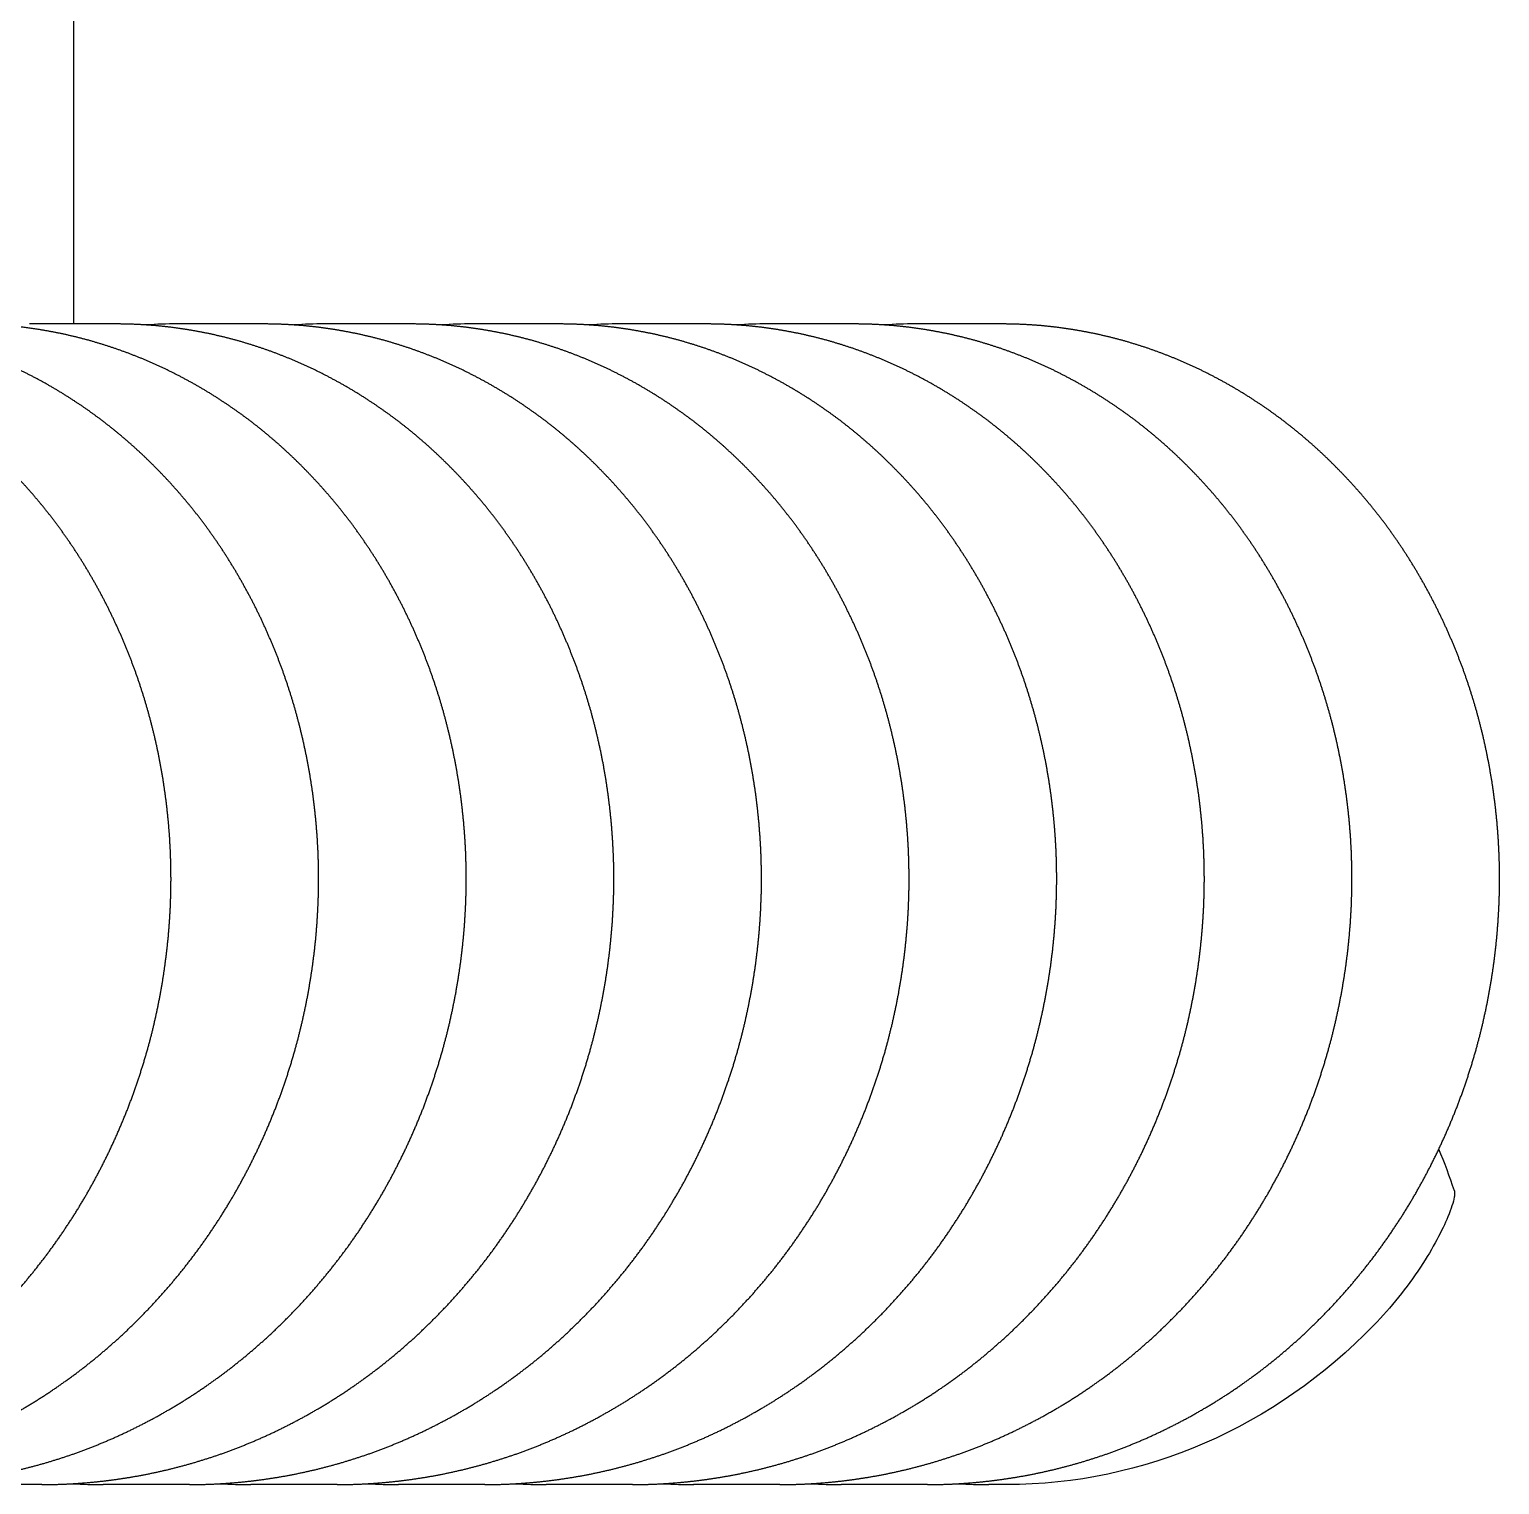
# Model space of a CAD drawing. Header units: millimetres. Extents: x 5066 to 5486, y -1867 to -1273.
# Drawn here: x 5411.804 to 5415.35, y -1437.65 to -1434.139 of the extents above; entities that cross this region are included whole.
import ezdxf

# ---------------------------------------------------------------- set-up
doc = ezdxf.new("R2010")
doc.units = ezdxf.units.MM
doc.header["$LTSCALE"] = 7
doc.header["$MEASUREMENT"] = 0
doc.layers.add('DWG', color=7, linetype='CONTINUOUS')

msp = doc.modelspace()

# ---------------------------------------------------------------- linework, layer by layer
at = {"layer": 'DWG'}
for p, q in [((5411.9115, -1434.8496), (5411.9115, -1427.7096)), ((5412.0123, -1434.8496), (5411.8042, -1434.8496)), ((5412.3683, -1434.8496), (5412.1602, -1434.8496)), ((5412.7243, -1434.8496), (5412.5162, -1434.8496)), ((5413.0803, -1434.8496), (5412.8722, -1434.8496)), ((5413.4363, -1434.8496), (5413.2281, -1434.8496)), ((5413.7923, -1434.8496), (5413.5841, -1434.8496)), ((5414.1483, -1434.8496), (5413.9401, -1434.8496)), ((5411.8343, -1437.6496), (5411.6262, -1437.6496)), ((5412.1903, -1437.6496), (5411.9822, -1437.6496)), ((5412.5463, -1437.6496), (5412.3382, -1437.6496)), ((5412.9023, -1437.6496), (5412.6942, -1437.6496)), ((5413.2583, -1437.6496), (5413.0502, -1437.6496)), ((5413.6143, -1437.6496), (5413.4061, -1437.6496)), ((5413.9703, -1437.6496), (5413.7621, -1437.6496)), ((5414.1612, -1437.6496), (5414.1181, -1437.6496))]:
    msp.add_line(p, q, dxfattribs=at)
for centre, radius, start, end in [((5412.1578, -1435.8143), 0.9648, 89.8601, 94.2407), ((5412.5138, -1435.8143), 0.9648, 89.8601, 94.2407), ((5412.8698, -1435.8143), 0.9648, 89.8601, 94.2407), ((5413.2258, -1435.8143), 0.9648, 89.8601, 94.2407), ((5413.5818, -1435.8143), 0.9648, 89.8601, 94.2407), ((5413.9378, -1435.8143), 0.9648, 89.8601, 94.2407), ((5413.9367, -1437.37), 1.3728, 18.2241, 22.6957), ((5411.98, -1436.4778), 1.1718, 266.4936, 270.1065), ((5412.336, -1436.4778), 1.1718, 266.4936, 270.1065), ((5412.692, -1436.4778), 1.1718, 266.4936, 270.1065), ((5413.048, -1436.4778), 1.1718, 266.4936, 270.1065), ((5413.404, -1436.4778), 1.1718, 266.4936, 270.1065), ((5413.76, -1436.4778), 1.1718, 266.4936, 270.1065), ((5414.1159, -1436.4778), 1.1718, 266.4936, 270.1065)]:
    msp.add_arc(centre, radius, start, end, dxfattribs=at)
at = {"layer": 'DWG', "extrusion": (0, 0, -1)}
msp.add_ellipse((5414.1612, -1436.2496), major_axis=(0, 1.4), ratio=0.918446, start_param=2.382105, end_param=3.141593, dxfattribs=at)
at = {"layer": 'DWG'}
for points, degree, knots in [([(5410.7664, -1437.6496), (5410.8001, -1437.6491), (5410.8339, -1437.6478), (5410.8677, -1437.6455), (5410.9014, -1437.6424), (5410.9351, -1437.6384), (5410.9687, -1437.6335), (5411.0022, -1437.6278), (5411.0355, -1437.6212), (5411.0687, -1437.6137), (5411.1017, -1437.6054), (5411.1344, -1437.5962), (5411.1668, -1437.5862), (5411.199, -1437.5754), (5411.2329, -1437.5629), (5411.2665, -1437.5495), (5411.2999, -1437.5351), (5411.3329, -1437.5197), (5411.3656, -1437.5035), (5411.3978, -1437.4864), (5411.4297, -1437.4683), (5411.461, -1437.4495), (5411.4919, -1437.4298), (5411.5222, -1437.4092), (5411.552, -1437.3879), (5411.5812, -1437.3658), (5411.6099, -1437.3428), (5411.638, -1437.319), (5411.6656, -1437.2944), (5411.6926, -1437.269), (5411.719, -1437.2429), (5411.7447, -1437.216), (5411.7698, -1437.1885), (5411.7942, -1437.1603), (5411.8178, -1437.1315), (5411.8407, -1437.1021), (5411.8629, -1437.0721), (5411.8843, -1437.0416), (5411.9049, -1437.0104), (5411.9248, -1436.9787), (5411.9439, -1436.9464), (5411.9622, -1436.9135), (5411.9797, -1436.8801), (5411.9964, -1436.8463), (5412.0123, -1436.8121), (5412.0273, -1436.7774), (5412.0415, -1436.7425), (5412.0548, -1436.7071), (5412.0671, -1436.6716), (5412.0786, -1436.6357), (5412.0884, -1436.6024), (5412.0975, -1436.5688), (5412.1057, -1436.5349), (5412.1132, -1436.5008), (5412.12, -1436.4666), (5412.1259, -1436.4322), (5412.1311, -1436.3976), (5412.1355, -1436.363), (5412.1392, -1436.3284), (5412.142, -1436.2937), (5412.144, -1436.259), (5412.1453, -1436.2244), (5412.1457, -1436.1898), (5412.1454, -1436.1553), (5412.1442, -1436.1207), (5412.1423, -1436.0862), (5412.1395, -1436.0518), (5412.136, -1436.0175), (5412.1317, -1435.9832), (5412.1266, -1435.9492), (5412.1208, -1435.9153), (5412.1142, -1435.8816), (5412.1069, -1435.8482), (5412.0987, -1435.8151), (5412.0899, -1435.7823), (5412.0803, -1435.7498), (5412.07, -1435.7176), (5412.0589, -1435.6858), (5412.047, -1435.6542), (5412.0344, -1435.623), (5412.0212, -1435.5921), (5412.0072, -1435.5616), (5411.9925, -1435.5315), (5411.9771, -1435.5018), (5411.9611, -1435.4727), (5411.9445, -1435.444), (5411.9272, -1435.4158), (5411.9093, -1435.3882), (5411.8908, -1435.3612), (5411.8716, -1435.3347), (5411.8519, -1435.3088), (5411.8315, -1435.2834), (5411.8106, -1435.2586), (5411.789, -1435.2344), (5411.7669, -1435.2108), (5411.7443, -1435.1878), (5411.7212, -1435.1654), (5411.6975, -1435.1437), (5411.6734, -1435.1228), (5411.6489, -1435.1025), (5411.6239, -1435.0829), (5411.5986, -1435.0642), (5411.5706, -1435.0447), (5411.5422, -1435.0261), (5411.5133, -1435.0083), (5411.4839, -1434.9914), (5411.4541, -1434.9754), (5411.4239, -1434.9602), (5411.3933, -1434.946), (5411.3624, -1434.9328), (5411.3312, -1434.9205), (5411.2997, -1434.9091), (5411.268, -1434.8988), (5411.2362, -1434.8894), (5411.2043, -1434.8811), (5411.1723, -1434.8737), (5411.14, -1434.8674), (5411.1076, -1434.8619), (5411.0751, -1434.8575), (5411.0425, -1434.854), (5411.0098, -1434.8516), (5410.9771, -1434.8501), (5410.9444, -1434.8496)], 1, [0, 0, 0.176032, 0.352063, 0.528095, 0.704126, 0.880158, 1.056189, 1.232221, 1.408252, 1.584284, 1.760315, 1.936347, 2.112378, 2.28841, 2.475696, 2.662982, 2.850269, 3.037555, 3.224841, 3.412128, 3.599414, 3.7867, 3.973987, 4.161273, 4.348559, 4.535846, 4.723501, 4.911156, 5.098811, 5.286466, 5.474121, 5.661776, 5.849432, 6.037087, 6.224742, 6.412397, 6.600052, 6.787707, 6.975649, 7.163591, 7.351533, 7.539475, 7.727417, 7.915358, 8.1033, 8.291242, 8.479184, 8.667126, 8.855068, 9.04301, 9.216663, 9.390317, 9.56397, 9.737624, 9.911277, 10.084931, 10.258584, 10.432238, 10.605891, 10.779545, 10.953198, 11.126852, 11.300505, 11.474198, 11.647891, 11.821584, 11.995277, 12.16897, 12.342663, 12.516356, 12.690049, 12.863742, 13.037435, 13.211128, 13.384821, 13.558514, 13.732126, 13.905738, 14.079349, 14.252961, 14.426573, 14.600185, 14.773797, 14.947408, 15.12102, 15.294632, 15.468244, 15.641855, 15.815467, 15.988842, 16.162217, 16.335592, 16.508967, 16.682343, 16.855718, 17.029093, 17.202468, 17.375843, 17.549218, 17.722593, 17.895968, 18.069343, 18.256677, 18.444011, 18.631345, 18.818679, 19.006013, 19.193347, 19.38068, 19.568014, 19.755348, 19.942682, 20.130016, 20.31735, 20.503068, 20.688785, 20.874503, 21.060221, 21.245938, 21.431656, 21.617373, 21.803091, 21.988809, 21.988809]), ([(5411.1224, -1437.6496), (5411.1561, -1437.6491), (5411.1899, -1437.6478), (5411.2236, -1437.6455), (5411.2574, -1437.6424), (5411.2911, -1437.6384), (5411.3247, -1437.6335), (5411.3582, -1437.6278), (5411.3915, -1437.6212), (5411.4247, -1437.6137), (5411.4577, -1437.6054), (5411.4904, -1437.5962), (5411.5228, -1437.5862), (5411.555, -1437.5754), (5411.5889, -1437.5629), (5411.6225, -1437.5495), (5411.6559, -1437.5351), (5411.6889, -1437.5197), (5411.7216, -1437.5035), (5411.7538, -1437.4864), (5411.7856, -1437.4683), (5411.817, -1437.4495), (5411.8479, -1437.4298), (5411.8782, -1437.4092), (5411.908, -1437.3879), (5411.9372, -1437.3658), (5411.9659, -1437.3428), (5411.994, -1437.319), (5412.0216, -1437.2944), (5412.0486, -1437.269), (5412.0749, -1437.2429), (5412.1007, -1437.216), (5412.1258, -1437.1885), (5412.1501, -1437.1603), (5412.1738, -1437.1315), (5412.1967, -1437.1021), (5412.2189, -1437.0721), (5412.2403, -1437.0416), (5412.2609, -1437.0104), (5412.2808, -1436.9787), (5412.2999, -1436.9464), (5412.3182, -1436.9135), (5412.3357, -1436.8801), (5412.3524, -1436.8463), (5412.3683, -1436.8121), (5412.3833, -1436.7774), (5412.3975, -1436.7425), (5412.4108, -1436.7071), (5412.4231, -1436.6716), (5412.4346, -1436.6357), (5412.4444, -1436.6024), (5412.4534, -1436.5688), (5412.4617, -1436.5349), (5412.4692, -1436.5008), (5412.476, -1436.4666), (5412.4819, -1436.4322), (5412.4871, -1436.3976), (5412.4915, -1436.363), (5412.4952, -1436.3284), (5412.498, -1436.2937), (5412.5, -1436.259), (5412.5013, -1436.2244), (5412.5017, -1436.1898), (5412.5014, -1436.1553), (5412.5002, -1436.1207), (5412.4983, -1436.0862), (5412.4955, -1436.0518), (5412.492, -1436.0175), (5412.4877, -1435.9832), (5412.4826, -1435.9492), (5412.4768, -1435.9153), (5412.4702, -1435.8816), (5412.4628, -1435.8482), (5412.4547, -1435.8151), (5412.4459, -1435.7823), (5412.4363, -1435.7498), (5412.4259, -1435.7176), (5412.4149, -1435.6858), (5412.403, -1435.6542), (5412.3904, -1435.623), (5412.3771, -1435.5921), (5412.3632, -1435.5616), (5412.3485, -1435.5315), (5412.3331, -1435.5018), (5412.3171, -1435.4727), (5412.3005, -1435.444), (5412.2832, -1435.4158), (5412.2653, -1435.3882), (5412.2467, -1435.3612), (5412.2276, -1435.3347), (5412.2079, -1435.3088), (5412.1875, -1435.2834), (5412.1665, -1435.2586), (5412.145, -1435.2344), (5412.1229, -1435.2108), (5412.1003, -1435.1878), (5412.0772, -1435.1654), (5412.0535, -1435.1437), (5412.0294, -1435.1228), (5412.0049, -1435.1025), (5411.9799, -1435.0829), (5411.9545, -1435.0642), (5411.9266, -1435.0447), (5411.8982, -1435.0261), (5411.8693, -1435.0083), (5411.8399, -1434.9914), (5411.8101, -1434.9754), (5411.7798, -1434.9602), (5411.7493, -1434.946), (5411.7184, -1434.9328), (5411.6872, -1434.9205), (5411.6557, -1434.9091), (5411.624, -1434.8988), (5411.5921, -1434.8894), (5411.5603, -1434.8811), (5411.5283, -1434.8737), (5411.496, -1434.8674), (5411.4636, -1434.8619), (5411.4311, -1434.8575), (5411.3984, -1434.854), (5411.3658, -1434.8516), (5411.3331, -1434.8501), (5411.3004, -1434.8496)], 1, [0, 0, 0.176032, 0.352063, 0.528095, 0.704126, 0.880158, 1.05619, 1.232221, 1.408253, 1.584285, 1.760316, 1.936348, 2.112379, 2.288411, 2.475697, 2.662984, 2.85027, 3.037556, 3.224843, 3.412129, 3.599416, 3.786702, 3.973988, 4.161275, 4.348561, 4.535847, 4.723502, 4.911157, 5.098813, 5.286468, 5.474123, 5.661778, 5.849433, 6.037088, 6.224743, 6.412398, 6.600054, 6.787709, 6.97565, 7.163592, 7.351534, 7.539476, 7.727418, 7.91536, 8.103302, 8.291244, 8.479186, 8.667127, 8.855069, 9.043011, 9.216665, 9.390318, 9.563972, 9.737625, 9.911279, 10.084932, 10.258586, 10.432239, 10.605893, 10.779546, 10.9532, 11.126853, 11.300507, 11.4742, 11.647893, 11.821586, 11.995279, 12.168972, 12.342665, 12.516358, 12.690051, 12.863744, 13.037437, 13.21113, 13.384823, 13.558516, 13.732127, 13.905739, 14.079351, 14.252963, 14.426574, 14.600186, 14.773798, 14.94741, 15.121021, 15.294633, 15.468245, 15.641857, 15.815469, 15.988844, 16.162219, 16.335594, 16.508969, 16.682344, 16.855719, 17.029094, 17.202469, 17.375844, 17.549219, 17.722594, 17.89597, 18.069345, 18.256679, 18.444012, 18.631346, 18.81868, 19.006014, 19.193348, 19.380682, 19.568016, 19.75535, 19.942684, 20.130017, 20.317351, 20.503069, 20.688786, 20.874504, 21.060221, 21.245939, 21.431656, 21.617374, 21.803091, 21.988809, 21.988809]), ([(5411.4784, -1437.6496), (5411.5121, -1437.6491), (5411.5459, -1437.6478), (5411.5796, -1437.6455), (5411.6134, -1437.6424), (5411.6471, -1437.6384), (5411.6807, -1437.6335), (5411.7142, -1437.6278), (5411.7475, -1437.6212), (5411.7807, -1437.6137), (5411.8137, -1437.6054), (5411.8464, -1437.5962), (5411.8788, -1437.5862), (5411.911, -1437.5754), (5411.9449, -1437.5629), (5411.9785, -1437.5495), (5412.0119, -1437.5351), (5412.0449, -1437.5197), (5412.0776, -1437.5035), (5412.1098, -1437.4864), (5412.1416, -1437.4683), (5412.173, -1437.4495), (5412.2039, -1437.4298), (5412.2342, -1437.4092), (5412.264, -1437.3879), (5412.2932, -1437.3658), (5412.3218, -1437.3428), (5412.35, -1437.319), (5412.3776, -1437.2944), (5412.4046, -1437.269), (5412.4309, -1437.2429), (5412.4567, -1437.216), (5412.4817, -1437.1885), (5412.5061, -1437.1603), (5412.5298, -1437.1315), (5412.5527, -1437.1021), (5412.5749, -1437.0721), (5412.5963, -1437.0416), (5412.6169, -1437.0104), (5412.6367, -1436.9787), (5412.6559, -1436.9464), (5412.6742, -1436.9135), (5412.6917, -1436.8801), (5412.7084, -1436.8463), (5412.7243, -1436.8121), (5412.7393, -1436.7774), (5412.7535, -1436.7425), (5412.7667, -1436.7071), (5412.7791, -1436.6716), (5412.7906, -1436.6357), (5412.8004, -1436.6024), (5412.8094, -1436.5688), (5412.8177, -1436.5349), (5412.8252, -1436.5008), (5412.832, -1436.4666), (5412.8379, -1436.4322), (5412.8431, -1436.3976), (5412.8475, -1436.363), (5412.8512, -1436.3284), (5412.854, -1436.2937), (5412.856, -1436.259), (5412.8573, -1436.2244), (5412.8577, -1436.1898), (5412.8574, -1436.1553), (5412.8562, -1436.1207), (5412.8543, -1436.0862), (5412.8515, -1436.0518), (5412.848, -1436.0175), (5412.8437, -1435.9832), (5412.8386, -1435.9492), (5412.8328, -1435.9153), (5412.8262, -1435.8816), (5412.8188, -1435.8482), (5412.8107, -1435.8151), (5412.8019, -1435.7823), (5412.7923, -1435.7498), (5412.7819, -1435.7176), (5412.7708, -1435.6858), (5412.759, -1435.6542), (5412.7464, -1435.623), (5412.7331, -1435.5921), (5412.7191, -1435.5616), (5412.7045, -1435.5315), (5412.6891, -1435.5018), (5412.6731, -1435.4727), (5412.6564, -1435.444), (5412.6392, -1435.4158), (5412.6212, -1435.3882), (5412.6027, -1435.3612), (5412.5836, -1435.3347), (5412.5639, -1435.3088), (5412.5435, -1435.2834), (5412.5225, -1435.2586), (5412.501, -1435.2344), (5412.4789, -1435.2108), (5412.4563, -1435.1878), (5412.4331, -1435.1654), (5412.4095, -1435.1437), (5412.3854, -1435.1228), (5412.3609, -1435.1025), (5412.3359, -1435.0829), (5412.3105, -1435.0642), (5412.2826, -1435.0447), (5412.2542, -1435.0261), (5412.2253, -1435.0083), (5412.1959, -1434.9914), (5412.1661, -1434.9754), (5412.1358, -1434.9602), (5412.1053, -1434.946), (5412.0744, -1434.9328), (5412.0432, -1434.9205), (5412.0117, -1434.9091), (5411.98, -1434.8988), (5411.9481, -1434.8894), (5411.9163, -1434.8811), (5411.8843, -1434.8737), (5411.852, -1434.8674), (5411.8196, -1434.8619), (5411.7871, -1434.8575), (5411.7544, -1434.854), (5411.7217, -1434.8516), (5411.689, -1434.8501), (5411.6563, -1434.8496)], 1, [0, 0, 0.176032, 0.352063, 0.528095, 0.704127, 0.880159, 1.05619, 1.232222, 1.408254, 1.584286, 1.760317, 1.936349, 2.112381, 2.288413, 2.475699, 2.662985, 2.850272, 3.037558, 3.224844, 3.412131, 3.599417, 3.786703, 3.97399, 4.161276, 4.348562, 4.535849, 4.723504, 4.911159, 5.098814, 5.286469, 5.474124, 5.661779, 5.849434, 6.03709, 6.224745, 6.4124, 6.600055, 6.78771, 6.975652, 7.163594, 7.351536, 7.539478, 7.727419, 7.915361, 8.103303, 8.291245, 8.479187, 8.667129, 8.855071, 9.043013, 9.216666, 9.39032, 9.563973, 9.737627, 9.91128, 10.084933, 10.258587, 10.43224, 10.605894, 10.779547, 10.953201, 11.126854, 11.300508, 11.474201, 11.647894, 11.821587, 11.99528, 12.168973, 12.342666, 12.516359, 12.690052, 12.863745, 13.037438, 13.211131, 13.384824, 13.558517, 13.732129, 13.905741, 14.079352, 14.252964, 14.426576, 14.600188, 14.773799, 14.947411, 15.121023, 15.294635, 15.468246, 15.641858, 15.81547, 15.988845, 16.16222, 16.335595, 16.50897, 16.682345, 16.85572, 17.029096, 17.202471, 17.375846, 17.549221, 17.722596, 17.895971, 18.069346, 18.25668, 18.444014, 18.631348, 18.818682, 19.006016, 19.193349, 19.380683, 19.568017, 19.755351, 19.942685, 20.130019, 20.317353, 20.50307, 20.688787, 20.874505, 21.060222, 21.245939, 21.431657, 21.617374, 21.803091, 21.988809, 21.988809]), ([(5411.8343, -1437.6496), (5411.8681, -1437.6491), (5411.9019, -1437.6478), (5411.9356, -1437.6455), (5411.9694, -1437.6424), (5412.0031, -1437.6384), (5412.0367, -1437.6335), (5412.0702, -1437.6278), (5412.1035, -1437.6212), (5412.1367, -1437.6137), (5412.1696, -1437.6054), (5412.2024, -1437.5962), (5412.2348, -1437.5862), (5412.267, -1437.5754), (5412.3009, -1437.5629), (5412.3345, -1437.5495), (5412.3679, -1437.5351), (5412.4009, -1437.5197), (5412.4335, -1437.5035), (5412.4658, -1437.4864), (5412.4976, -1437.4683), (5412.529, -1437.4495), (5412.5599, -1437.4298), (5412.5902, -1437.4092), (5412.62, -1437.3879), (5412.6492, -1437.3658), (5412.6778, -1437.3428), (5412.706, -1437.319), (5412.7336, -1437.2944), (5412.7605, -1437.269), (5412.7869, -1437.2429), (5412.8127, -1437.216), (5412.8377, -1437.1885), (5412.8621, -1437.1603), (5412.8858, -1437.1315), (5412.9087, -1437.1021), (5412.9309, -1437.0721), (5412.9522, -1437.0416), (5412.9729, -1437.0104), (5412.9927, -1436.9787), (5413.0118, -1436.9464), (5413.0302, -1436.9135), (5413.0477, -1436.8801), (5413.0644, -1436.8463), (5413.0803, -1436.8121), (5413.0953, -1436.7774), (5413.1095, -1436.7425), (5413.1227, -1436.7071), (5413.1351, -1436.6716), (5413.1466, -1436.6357), (5413.1564, -1436.6024), (5413.1654, -1436.5688), (5413.1737, -1436.5349), (5413.1812, -1436.5008), (5413.188, -1436.4666), (5413.1939, -1436.4322), (5413.1991, -1436.3976), (5413.2035, -1436.363), (5413.2071, -1436.3284), (5413.21, -1436.2937), (5413.212, -1436.259), (5413.2133, -1436.2244), (5413.2137, -1436.1898), (5413.2134, -1436.1553), (5413.2122, -1436.1207), (5413.2102, -1436.0862), (5413.2075, -1436.0518), (5413.204, -1436.0175), (5413.1997, -1435.9832), (5413.1946, -1435.9492), (5413.1888, -1435.9153), (5413.1822, -1435.8816), (5413.1748, -1435.8482), (5413.1667, -1435.8151), (5413.1579, -1435.7823), (5413.1483, -1435.7498), (5413.1379, -1435.7176), (5413.1268, -1435.6858), (5413.115, -1435.6542), (5413.1024, -1435.623), (5413.0891, -1435.5921), (5413.0751, -1435.5616), (5413.0605, -1435.5315), (5413.0451, -1435.5018), (5413.0291, -1435.4727), (5413.0124, -1435.444), (5412.9951, -1435.4158), (5412.9772, -1435.3882), (5412.9587, -1435.3612), (5412.9396, -1435.3347), (5412.9199, -1435.3088), (5412.8995, -1435.2834), (5412.8785, -1435.2586), (5412.857, -1435.2344), (5412.8349, -1435.2108), (5412.8123, -1435.1878), (5412.7891, -1435.1654), (5412.7655, -1435.1437), (5412.7414, -1435.1228), (5412.7169, -1435.1025), (5412.6919, -1435.0829), (5412.6665, -1435.0642), (5412.6386, -1435.0447), (5412.6102, -1435.0261), (5412.5813, -1435.0083), (5412.5519, -1434.9914), (5412.522, -1434.9754), (5412.4918, -1434.9602), (5412.4613, -1434.946), (5412.4304, -1434.9328), (5412.3992, -1434.9205), (5412.3677, -1434.9091), (5412.336, -1434.8988), (5412.3041, -1434.8894), (5412.2723, -1434.8811), (5412.2403, -1434.8737), (5412.208, -1434.8674), (5412.1756, -1434.8619), (5412.1431, -1434.8575), (5412.1104, -1434.854), (5412.0777, -1434.8516), (5412.045, -1434.8501), (5412.0123, -1434.8496)], 1, [0, 0, 0.176032, 0.352064, 0.528096, 0.704127, 0.880159, 1.056191, 1.232223, 1.408255, 1.584287, 1.760318, 1.93635, 2.112382, 2.288414, 2.4757, 2.662987, 2.850273, 3.037559, 3.224846, 3.412132, 3.599418, 3.786705, 3.973991, 4.161277, 4.348564, 4.53585, 4.723505, 4.91116, 5.098815, 5.286471, 5.474126, 5.661781, 5.849436, 6.037091, 6.224746, 6.412401, 6.600056, 6.787711, 6.975653, 7.163595, 7.351537, 7.539479, 7.727421, 7.915363, 8.103305, 8.291246, 8.479188, 8.66713, 8.855072, 9.043014, 9.216667, 9.390321, 9.563974, 9.737628, 9.911281, 10.084935, 10.258588, 10.432242, 10.605895, 10.779549, 10.953202, 11.126856, 11.300509, 11.474202, 11.647895, 11.821588, 11.995281, 12.168974, 12.342667, 12.51636, 12.690053, 12.863746, 13.037439, 13.211132, 13.384825, 13.558518, 13.73213, 13.905742, 14.079354, 14.252965, 14.426577, 14.600189, 14.773801, 14.947413, 15.121024, 15.294636, 15.468248, 15.64186, 15.815471, 15.988846, 16.162222, 16.335597, 16.508972, 16.682347, 16.855722, 17.029097, 17.202472, 17.375847, 17.549222, 17.722597, 17.895972, 18.069347, 18.256681, 18.444015, 18.631349, 18.818683, 19.006017, 19.193351, 19.380685, 19.568019, 19.755352, 19.942686, 20.13002, 20.317354, 20.503071, 20.688789, 20.874506, 21.060223, 21.24594, 21.431657, 21.617374, 21.803092, 21.988809, 21.988809]), ([(5412.1903, -1437.6496), (5412.2241, -1437.6491), (5412.2578, -1437.6478), (5412.2916, -1437.6455), (5412.3254, -1437.6424), (5412.3591, -1437.6384), (5412.3927, -1437.6335), (5412.4262, -1437.6278), (5412.4595, -1437.6212), (5412.4927, -1437.6137), (5412.5256, -1437.6054), (5412.5584, -1437.5962), (5412.5908, -1437.5862), (5412.623, -1437.5754), (5412.6569, -1437.5629), (5412.6905, -1437.5495), (5412.7239, -1437.5351), (5412.7569, -1437.5197), (5412.7895, -1437.5035), (5412.8218, -1437.4864), (5412.8536, -1437.4683), (5412.885, -1437.4495), (5412.9158, -1437.4298), (5412.9462, -1437.4092), (5412.976, -1437.3879), (5413.0052, -1437.3658), (5413.0338, -1437.3428), (5413.062, -1437.319), (5413.0895, -1437.2944), (5413.1165, -1437.269), (5413.1429, -1437.2429), (5413.1687, -1437.216), (5413.1937, -1437.1885), (5413.2181, -1437.1603), (5413.2418, -1437.1315), (5413.2647, -1437.1021), (5413.2869, -1437.0721), (5413.3082, -1437.0416), (5413.3289, -1437.0104), (5413.3487, -1436.9787), (5413.3678, -1436.9464), (5413.3862, -1436.9135), (5413.4037, -1436.8801), (5413.4204, -1436.8463), (5413.4363, -1436.8121), (5413.4513, -1436.7774), (5413.4654, -1436.7425), (5413.4787, -1436.7071), (5413.4911, -1436.6716), (5413.5026, -1436.6357), (5413.5124, -1436.6024), (5413.5214, -1436.5688), (5413.5297, -1436.5349), (5413.5372, -1436.5008), (5413.5439, -1436.4666), (5413.5499, -1436.4322), (5413.5551, -1436.3976), (5413.5595, -1436.363), (5413.5631, -1436.3284), (5413.566, -1436.2937), (5413.568, -1436.259), (5413.5693, -1436.2244), (5413.5697, -1436.1898), (5413.5693, -1436.1553), (5413.5682, -1436.1207), (5413.5662, -1436.0862), (5413.5635, -1436.0518), (5413.56, -1436.0175), (5413.5557, -1435.9832), (5413.5506, -1435.9492), (5413.5448, -1435.9153), (5413.5382, -1435.8816), (5413.5308, -1435.8482), (5413.5227, -1435.8151), (5413.5139, -1435.7823), (5413.5043, -1435.7498), (5413.4939, -1435.7176), (5413.4828, -1435.6858), (5413.471, -1435.6542), (5413.4584, -1435.623), (5413.4451, -1435.5921), (5413.4311, -1435.5616), (5413.4164, -1435.5315), (5413.4011, -1435.5018), (5413.3851, -1435.4727), (5413.3684, -1435.444), (5413.3511, -1435.4158), (5413.3332, -1435.3882), (5413.3147, -1435.3612), (5413.2956, -1435.3347), (5413.2759, -1435.3088), (5413.2555, -1435.2834), (5413.2345, -1435.2586), (5413.213, -1435.2344), (5413.1909, -1435.2108), (5413.1683, -1435.1878), (5413.1451, -1435.1654), (5413.1215, -1435.1437), (5413.0974, -1435.1228), (5413.0729, -1435.1025), (5413.0479, -1435.0829), (5413.0225, -1435.0642), (5412.9946, -1435.0447), (5412.9662, -1435.0261), (5412.9372, -1435.0083), (5412.9079, -1434.9914), (5412.878, -1434.9754), (5412.8478, -1434.9602), (5412.8172, -1434.946), (5412.7863, -1434.9328), (5412.7551, -1434.9205), (5412.7237, -1434.9091), (5412.692, -1434.8988), (5412.6601, -1434.8894), (5412.6283, -1434.8811), (5412.5962, -1434.8737), (5412.564, -1434.8674), (5412.5316, -1434.8619), (5412.499, -1434.8575), (5412.4664, -1434.854), (5412.4337, -1434.8516), (5412.401, -1434.8501), (5412.3683, -1434.8496)], 1, [0, 0, 0.176032, 0.352064, 0.528096, 0.704128, 0.88016, 1.056192, 1.232224, 1.408256, 1.584288, 1.76032, 1.936351, 2.112383, 2.288415, 2.475702, 2.662988, 2.850274, 3.037561, 3.224847, 3.412133, 3.59942, 3.786706, 3.973992, 4.161279, 4.348565, 4.535851, 4.723506, 4.911162, 5.098817, 5.286472, 5.474127, 5.661782, 5.849437, 6.037092, 6.224747, 6.412403, 6.600058, 6.787713, 6.975655, 7.163596, 7.351538, 7.53948, 7.727422, 7.915364, 8.103306, 8.291248, 8.47919, 8.667132, 8.855073, 9.043015, 9.216669, 9.390322, 9.563976, 9.737629, 9.911283, 10.084936, 10.25859, 10.432243, 10.605897, 10.77955, 10.953204, 11.126857, 11.300511, 11.474204, 11.647897, 11.82159, 11.995283, 12.168976, 12.342669, 12.516362, 12.690055, 12.863748, 13.037441, 13.211134, 13.384827, 13.55852, 13.732132, 13.905743, 14.079355, 14.252967, 14.426579, 14.60019, 14.773802, 14.947414, 15.121026, 15.294637, 15.468249, 15.641861, 15.815473, 15.988848, 16.162223, 16.335598, 16.508973, 16.682348, 16.855723, 17.029098, 17.202473, 17.375848, 17.549223, 17.722599, 17.895974, 18.069349, 18.256683, 18.444017, 18.63135, 18.818684, 19.006018, 19.193352, 19.380686, 19.56802, 19.755354, 19.942688, 20.130022, 20.317355, 20.503073, 20.68879, 20.874507, 21.060224, 21.245941, 21.431658, 21.617375, 21.803092, 21.988809, 21.988809]), ([(5412.5463, -1437.6496), (5412.5801, -1437.6491), (5412.6138, -1437.6478), (5412.6476, -1437.6455), (5412.6814, -1437.6424), (5412.7151, -1437.6384), (5412.7487, -1437.6335), (5412.7822, -1437.6278), (5412.8155, -1437.6212), (5412.8487, -1437.6137), (5412.8816, -1437.6054), (5412.9144, -1437.5962), (5412.9468, -1437.5862), (5412.9789, -1437.5754), (5413.0129, -1437.5629), (5413.0465, -1437.5495), (5413.0799, -1437.5351), (5413.1129, -1437.5197), (5413.1455, -1437.5035), (5413.1778, -1437.4864), (5413.2096, -1437.4683), (5413.241, -1437.4495), (5413.2718, -1437.4298), (5413.3022, -1437.4092), (5413.332, -1437.3879), (5413.3611, -1437.3658), (5413.3898, -1437.3428), (5413.418, -1437.319), (5413.4455, -1437.2944), (5413.4725, -1437.269), (5413.4989, -1437.2429), (5413.5246, -1437.216), (5413.5497, -1437.1885), (5413.5741, -1437.1603), (5413.5978, -1437.1315), (5413.6207, -1437.1021), (5413.6429, -1437.0721), (5413.6642, -1437.0416), (5413.6849, -1437.0104), (5413.7047, -1436.9787), (5413.7238, -1436.9464), (5413.7421, -1436.9135), (5413.7597, -1436.8801), (5413.7764, -1436.8463), (5413.7922, -1436.8121), (5413.8073, -1436.7774), (5413.8214, -1436.7425), (5413.8347, -1436.7071), (5413.8471, -1436.6716), (5413.8586, -1436.6357), (5413.8684, -1436.6024), (5413.8774, -1436.5688), (5413.8857, -1436.5349), (5413.8932, -1436.5008), (5413.8999, -1436.4666), (5413.9059, -1436.4322), (5413.9111, -1436.3976), (5413.9155, -1436.363), (5413.9191, -1436.3284), (5413.922, -1436.2937), (5413.924, -1436.259), (5413.9253, -1436.2244), (5413.9257, -1436.1898), (5413.9253, -1436.1553), (5413.9242, -1436.1207), (5413.9222, -1436.0862), (5413.9195, -1436.0518), (5413.916, -1436.0175), (5413.9117, -1435.9832), (5413.9066, -1435.9492), (5413.9008, -1435.9153), (5413.8942, -1435.8816), (5413.8868, -1435.8482), (5413.8787, -1435.8151), (5413.8698, -1435.7823), (5413.8603, -1435.7498), (5413.8499, -1435.7176), (5413.8388, -1435.6858), (5413.827, -1435.6542), (5413.8144, -1435.623), (5413.8011, -1435.5921), (5413.7871, -1435.5616), (5413.7724, -1435.5315), (5413.7571, -1435.5018), (5413.7411, -1435.4727), (5413.7244, -1435.444), (5413.7071, -1435.4158), (5413.6892, -1435.3882), (5413.6707, -1435.3612), (5413.6516, -1435.3347), (5413.6318, -1435.3088), (5413.6115, -1435.2834), (5413.5905, -1435.2586), (5413.569, -1435.2344), (5413.5469, -1435.2108), (5413.5243, -1435.1878), (5413.5011, -1435.1654), (5413.4775, -1435.1437), (5413.4534, -1435.1228), (5413.4289, -1435.1025), (5413.4039, -1435.0829), (5413.3785, -1435.0642), (5413.3506, -1435.0447), (5413.3222, -1435.0261), (5413.2932, -1435.0083), (5413.2638, -1434.9914), (5413.234, -1434.9754), (5413.2038, -1434.9602), (5413.1732, -1434.946), (5413.1423, -1434.9328), (5413.1111, -1434.9205), (5413.0797, -1434.9091), (5413.048, -1434.8988), (5413.0161, -1434.8894), (5412.9843, -1434.8811), (5412.9522, -1434.8737), (5412.92, -1434.8674), (5412.8876, -1434.8619), (5412.855, -1434.8575), (5412.8224, -1434.854), (5412.7897, -1434.8516), (5412.757, -1434.8501), (5412.7243, -1434.8496)], 1, [0, 0, 0.176032, 0.352064, 0.528096, 0.704128, 0.88016, 1.056192, 1.232224, 1.408256, 1.584288, 1.760321, 1.936353, 2.112385, 2.288417, 2.475703, 2.662989, 2.850276, 3.037562, 3.224848, 3.412135, 3.599421, 3.786707, 3.973994, 4.16128, 4.348566, 4.535853, 4.723508, 4.911163, 5.098818, 5.286473, 5.474128, 5.661783, 5.849438, 6.037094, 6.224749, 6.412404, 6.600059, 6.787714, 6.975656, 7.163598, 7.35154, 7.539482, 7.727423, 7.915365, 8.103307, 8.291249, 8.479191, 8.667133, 8.855075, 9.043017, 9.21667, 9.390324, 9.563977, 9.73763, 9.911284, 10.084937, 10.258591, 10.432244, 10.605898, 10.779551, 10.953205, 11.126858, 11.300512, 11.474205, 11.647898, 11.821591, 11.995284, 12.168977, 12.34267, 12.516363, 12.690056, 12.863749, 13.037442, 13.211135, 13.384828, 13.558521, 13.732133, 13.905745, 14.079356, 14.252968, 14.42658, 14.600192, 14.773803, 14.947415, 15.121027, 15.294639, 15.46825, 15.641862, 15.815474, 15.988849, 16.162224, 16.335599, 16.508974, 16.682349, 16.855724, 17.0291, 17.202475, 17.37585, 17.549225, 17.7226, 17.895975, 18.06935, 18.256684, 18.444018, 18.631352, 18.818686, 19.006019, 19.193353, 19.380687, 19.568021, 19.755355, 19.942689, 20.130023, 20.317357, 20.503074, 20.688791, 20.874507, 21.060224, 21.245941, 21.431658, 21.617375, 21.803092, 21.988809, 21.988809]), ([(5412.9023, -1437.6496), (5412.9361, -1437.6491), (5412.9698, -1437.6478), (5413.0036, -1437.6455), (5413.0374, -1437.6424), (5413.071, -1437.6384), (5413.1047, -1437.6335), (5413.1382, -1437.6278), (5413.1715, -1437.6212), (5413.2047, -1437.6137), (5413.2376, -1437.6054), (5413.2703, -1437.5962), (5413.3028, -1437.5862), (5413.3349, -1437.5754), (5413.3689, -1437.5629), (5413.4025, -1437.5495), (5413.4358, -1437.5351), (5413.4689, -1437.5197), (5413.5015, -1437.5035), (5413.5338, -1437.4864), (5413.5656, -1437.4683), (5413.597, -1437.4495), (5413.6278, -1437.4298), (5413.6582, -1437.4092), (5413.688, -1437.3879), (5413.7171, -1437.3658), (5413.7458, -1437.3428), (5413.7739, -1437.319), (5413.8015, -1437.2944), (5413.8285, -1437.269), (5413.8549, -1437.2429), (5413.8806, -1437.216), (5413.9057, -1437.1885), (5413.9301, -1437.1603), (5413.9538, -1437.1315), (5413.9767, -1437.1021), (5413.9989, -1437.0721), (5414.0202, -1437.0416), (5414.0408, -1437.0104), (5414.0607, -1436.9787), (5414.0798, -1436.9464), (5414.0981, -1436.9135), (5414.1157, -1436.8801), (5414.1324, -1436.8463), (5414.1482, -1436.8121), (5414.1633, -1436.7774), (5414.1774, -1436.7425), (5414.1907, -1436.7071), (5414.2031, -1436.6716), (5414.2146, -1436.6357), (5414.2244, -1436.6024), (5414.2334, -1436.5688), (5414.2417, -1436.5349), (5414.2492, -1436.5008), (5414.2559, -1436.4666), (5414.2619, -1436.4322), (5414.2671, -1436.3976), (5414.2715, -1436.363), (5414.2751, -1436.3284), (5414.278, -1436.2937), (5414.28, -1436.259), (5414.2812, -1436.2244), (5414.2817, -1436.1898), (5414.2813, -1436.1553), (5414.2802, -1436.1207), (5414.2782, -1436.0862), (5414.2755, -1436.0518), (5414.272, -1436.0175), (5414.2677, -1435.9832), (5414.2626, -1435.9492), (5414.2568, -1435.9153), (5414.2502, -1435.8816), (5414.2428, -1435.8482), (5414.2347, -1435.8151), (5414.2258, -1435.7823), (5414.2162, -1435.7498), (5414.2059, -1435.7176), (5414.1948, -1435.6858), (5414.183, -1435.6542), (5414.1704, -1435.623), (5414.1571, -1435.5921), (5414.1431, -1435.5616), (5414.1284, -1435.5315), (5414.1131, -1435.5018), (5414.0971, -1435.4727), (5414.0804, -1435.444), (5414.0631, -1435.4158), (5414.0452, -1435.3882), (5414.0267, -1435.3612), (5414.0076, -1435.3347), (5413.9878, -1435.3088), (5413.9675, -1435.2834), (5413.9465, -1435.2586), (5413.925, -1435.2344), (5413.9029, -1435.2108), (5413.8802, -1435.1878), (5413.8571, -1435.1654), (5413.8335, -1435.1437), (5413.8094, -1435.1228), (5413.7848, -1435.1025), (5413.7599, -1435.0829), (5413.7345, -1435.0642), (5413.7066, -1435.0447), (5413.6782, -1435.0261), (5413.6492, -1435.0083), (5413.6198, -1434.9914), (5413.59, -1434.9754), (5413.5598, -1434.9602), (5413.5292, -1434.946), (5413.4983, -1434.9328), (5413.4671, -1434.9205), (5413.4357, -1434.9091), (5413.404, -1434.8988), (5413.3721, -1434.8894), (5413.3403, -1434.8811), (5413.3082, -1434.8737), (5413.276, -1434.8674), (5413.2436, -1434.8619), (5413.211, -1434.8575), (5413.1784, -1434.854), (5413.1457, -1434.8516), (5413.113, -1434.8501), (5413.0803, -1434.8496)], 1, [0, 0, 0.176032, 0.352064, 0.528096, 0.704129, 0.880161, 1.056193, 1.232225, 1.408257, 1.584289, 1.760321, 1.936354, 2.112386, 2.288418, 2.475704, 2.662991, 2.850277, 3.037563, 3.22485, 3.412136, 3.599422, 3.786709, 3.973995, 4.161281, 4.348568, 4.535854, 4.723509, 4.911164, 5.098819, 5.286474, 5.474129, 5.661785, 5.84944, 6.037095, 6.22475, 6.412405, 6.60006, 6.787715, 6.975657, 7.163599, 7.351541, 7.539483, 7.727425, 7.915366, 8.103308, 8.29125, 8.479192, 8.667134, 8.855076, 9.043018, 9.216671, 9.390325, 9.563978, 9.737632, 9.911285, 10.084939, 10.258592, 10.432246, 10.605899, 10.779553, 10.953206, 11.12686, 11.300513, 11.474206, 11.647899, 11.821592, 11.995285, 12.168978, 12.342671, 12.516364, 12.690057, 12.86375, 13.037443, 13.211136, 13.384829, 13.558522, 13.732134, 13.905746, 14.079358, 14.252969, 14.426581, 14.600193, 14.773805, 14.947416, 15.121028, 15.29464, 15.468252, 15.641863, 15.815475, 15.98885, 16.162225, 16.3356, 16.508975, 16.682351, 16.855726, 17.029101, 17.202476, 17.375851, 17.549226, 17.722601, 17.895976, 18.069351, 18.256685, 18.444019, 18.631353, 18.818687, 19.006021, 19.193355, 19.380688, 19.568022, 19.755356, 19.94269, 20.130024, 20.317358, 20.503075, 20.688791, 20.874508, 21.060225, 21.245942, 21.431658, 21.617375, 21.803092, 21.988809, 21.988809]), ([(5413.2583, -1437.6496), (5413.292, -1437.6491), (5413.3258, -1437.6478), (5413.3596, -1437.6455), (5413.3933, -1437.6424), (5413.427, -1437.6384), (5413.4606, -1437.6335), (5413.4941, -1437.6278), (5413.5275, -1437.6212), (5413.5607, -1437.6137), (5413.5936, -1437.6054), (5413.6263, -1437.5962), (5413.6588, -1437.5862), (5413.6909, -1437.5754), (5413.7248, -1437.5629), (5413.7585, -1437.5495), (5413.7918, -1437.5351), (5413.8248, -1437.5197), (5413.8575, -1437.5035), (5413.8898, -1437.4864), (5413.9216, -1437.4683), (5413.9529, -1437.4495), (5413.9838, -1437.4298), (5414.0142, -1437.4092), (5414.0439, -1437.3879), (5414.0731, -1437.3658), (5414.1018, -1437.3428), (5414.1299, -1437.319), (5414.1575, -1437.2944), (5414.1845, -1437.269), (5414.2109, -1437.2429), (5414.2366, -1437.216), (5414.2617, -1437.1885), (5414.2861, -1437.1603), (5414.3098, -1437.1315), (5414.3327, -1437.1021), (5414.3548, -1437.0721), (5414.3762, -1437.0416), (5414.3968, -1437.0104), (5414.4167, -1436.9787), (5414.4358, -1436.9464), (5414.4541, -1436.9135), (5414.4716, -1436.8801), (5414.4884, -1436.8463), (5414.5042, -1436.8121), (5414.5193, -1436.7774), (5414.5334, -1436.7425), (5414.5467, -1436.7072), (5414.5591, -1436.6716), (5414.5706, -1436.6357), (5414.5804, -1436.6024), (5414.5894, -1436.5688), (5414.5977, -1436.5349), (5414.6052, -1436.5008), (5414.6119, -1436.4666), (5414.6179, -1436.4322), (5414.6231, -1436.3976), (5414.6275, -1436.363), (5414.6311, -1436.3284), (5414.6339, -1436.2937), (5414.636, -1436.259), (5414.6372, -1436.2244), (5414.6377, -1436.1898), (5414.6373, -1436.1553), (5414.6362, -1436.1207), (5414.6342, -1436.0862), (5414.6315, -1436.0518), (5414.628, -1436.0175), (5414.6237, -1435.9832), (5414.6186, -1435.9492), (5414.6127, -1435.9153), (5414.6061, -1435.8816), (5414.5988, -1435.8482), (5414.5907, -1435.8151), (5414.5818, -1435.7823), (5414.5722, -1435.7498), (5414.5619, -1435.7177), (5414.5508, -1435.6858), (5414.539, -1435.6542), (5414.5264, -1435.623), (5414.5131, -1435.5921), (5414.4991, -1435.5616), (5414.4844, -1435.5315), (5414.4691, -1435.5018), (5414.4531, -1435.4727), (5414.4364, -1435.444), (5414.4191, -1435.4158), (5414.4012, -1435.3882), (5414.3827, -1435.3612), (5414.3636, -1435.3347), (5414.3438, -1435.3088), (5414.3235, -1435.2834), (5414.3025, -1435.2586), (5414.281, -1435.2344), (5414.2589, -1435.2108), (5414.2362, -1435.1878), (5414.2131, -1435.1654), (5414.1895, -1435.1437), (5414.1654, -1435.1228), (5414.1408, -1435.1025), (5414.1159, -1435.0829), (5414.0905, -1435.0642), (5414.0626, -1435.0447), (5414.0342, -1435.0261), (5414.0052, -1435.0083), (5413.9758, -1434.9914), (5413.946, -1434.9754), (5413.9158, -1434.9602), (5413.8852, -1434.946), (5413.8543, -1434.9328), (5413.8231, -1434.9205), (5413.7917, -1434.9091), (5413.76, -1434.8988), (5413.7281, -1434.8894), (5413.6963, -1434.8811), (5413.6642, -1434.8737), (5413.632, -1434.8674), (5413.5996, -1434.8619), (5413.567, -1434.8575), (5413.5344, -1434.854), (5413.5017, -1434.8516), (5413.469, -1434.8501), (5413.4363, -1434.8496)], 1, [0, 0, 0.17603, 0.35206, 0.52809, 0.704119, 0.880149, 1.056179, 1.232209, 1.408239, 1.584269, 1.760298, 1.936328, 2.112358, 2.288388, 2.475674, 2.662961, 2.850247, 3.037534, 3.22482, 3.412106, 3.599393, 3.786679, 3.973966, 4.161252, 4.348539, 4.535825, 4.72348, 4.911135, 5.09879, 5.286445, 5.474101, 5.661756, 5.849411, 6.037066, 6.224721, 6.412376, 6.600031, 6.787686, 6.975628, 7.16357, 7.351512, 7.539454, 7.727396, 7.915338, 8.103279, 8.291221, 8.479163, 8.667105, 8.855047, 9.042989, 9.216642, 9.390296, 9.563949, 9.737603, 9.911256, 10.08491, 10.258563, 10.432217, 10.60587, 10.779524, 10.953177, 11.126831, 11.300484, 11.474177, 11.64787, 11.821563, 11.995256, 12.168949, 12.342642, 12.516335, 12.690028, 12.863721, 13.037414, 13.211107, 13.3848, 13.558493, 13.732105, 13.905717, 14.079329, 14.25294, 14.426552, 14.600164, 14.773776, 14.947387, 15.120999, 15.294611, 15.468223, 15.641834, 15.815446, 15.988821, 16.162196, 16.335571, 16.508947, 16.682322, 16.855697, 17.029072, 17.202447, 17.375822, 17.549197, 17.722572, 17.895947, 18.069322, 18.256656, 18.44399, 18.631324, 18.818658, 19.005992, 19.193326, 19.38066, 19.567994, 19.755327, 19.942661, 20.129995, 20.317329, 20.503049, 20.688769, 20.874489, 21.060209, 21.245929, 21.431649, 21.617369, 21.803089, 21.988809, 21.988809]), ([(5413.6143, -1437.6496), (5413.648, -1437.6491), (5413.6818, -1437.6478), (5413.7156, -1437.6455), (5413.7493, -1437.6424), (5413.783, -1437.6384), (5413.8166, -1437.6335), (5413.8501, -1437.6278), (5413.8835, -1437.6212), (5413.9166, -1437.6137), (5413.9496, -1437.6054), (5413.9823, -1437.5962), (5414.0148, -1437.5862), (5414.0469, -1437.5754), (5414.0808, -1437.5629), (5414.1145, -1437.5495), (5414.1478, -1437.5351), (5414.1808, -1437.5197), (5414.2135, -1437.5035), (5414.2457, -1437.4864), (5414.2776, -1437.4683), (5414.3089, -1437.4495), (5414.3398, -1437.4298), (5414.3701, -1437.4092), (5414.3999, -1437.3879), (5414.4291, -1437.3658), (5414.4578, -1437.3428), (5414.4859, -1437.319), (5414.5135, -1437.2944), (5414.5405, -1437.269), (5414.5669, -1437.2429), (5414.5926, -1437.216), (5414.6177, -1437.1885), (5414.6421, -1437.1603), (5414.6657, -1437.1315), (5414.6887, -1437.1021), (5414.7108, -1437.0721), (5414.7322, -1437.0416), (5414.7528, -1437.0104), (5414.7727, -1436.9787), (5414.7918, -1436.9464), (5414.8101, -1436.9135), (5414.8276, -1436.8801), (5414.8443, -1436.8463), (5414.8602, -1436.8121), (5414.8752, -1436.7774), (5414.8894, -1436.7425), (5414.9027, -1436.7072), (5414.9151, -1436.6716), (5414.9265, -1436.6357), (5414.9363, -1436.6024), (5414.9454, -1436.5688), (5414.9537, -1436.5349), (5414.9612, -1436.5008), (5414.9679, -1436.4666), (5414.9739, -1436.4322), (5414.9791, -1436.3976), (5414.9835, -1436.363), (5414.9871, -1436.3284), (5414.9899, -1436.2937), (5414.992, -1436.259), (5414.9932, -1436.2244), (5414.9937, -1436.1898), (5414.9933, -1436.1553), (5414.9922, -1436.1207), (5414.9902, -1436.0862), (5414.9875, -1436.0518), (5414.9839, -1436.0175), (5414.9796, -1435.9832), (5414.9746, -1435.9492), (5414.9687, -1435.9153), (5414.9621, -1435.8816), (5414.9548, -1435.8482), (5414.9467, -1435.8151), (5414.9378, -1435.7823), (5414.9282, -1435.7498), (5414.9179, -1435.7177), (5414.9068, -1435.6858), (5414.8949, -1435.6542), (5414.8824, -1435.623), (5414.8691, -1435.5921), (5414.8551, -1435.5616), (5414.8404, -1435.5315), (5414.8251, -1435.5018), (5414.809, -1435.4727), (5414.7924, -1435.444), (5414.7751, -1435.4158), (5414.7572, -1435.3882), (5414.7387, -1435.3612), (5414.7196, -1435.3347), (5414.6998, -1435.3088), (5414.6795, -1435.2834), (5414.6585, -1435.2586), (5414.6369, -1435.2344), (5414.6149, -1435.2108), (5414.5922, -1435.1878), (5414.5691, -1435.1654), (5414.5455, -1435.1437), (5414.5214, -1435.1228), (5414.4968, -1435.1025), (5414.4719, -1435.0829), (5414.4465, -1435.0642), (5414.4186, -1435.0447), (5414.3901, -1435.0261), (5414.3612, -1435.0083), (5414.3318, -1434.9914), (5414.302, -1434.9754), (5414.2718, -1434.9602), (5414.2412, -1434.946), (5414.2103, -1434.9328), (5414.1791, -1434.9205), (5414.1477, -1434.9091), (5414.116, -1434.8988), (5414.0841, -1434.8894), (5414.0523, -1434.8811), (5414.0202, -1434.8737), (5413.988, -1434.8674), (5413.9556, -1434.8619), (5413.923, -1434.8575), (5413.8904, -1434.854), (5413.8577, -1434.8516), (5413.825, -1434.8501), (5413.7923, -1434.8496)], 1, [0, 0, 0.17603, 0.35206, 0.52809, 0.70412, 0.88015, 1.05618, 1.23221, 1.408239, 1.584269, 1.760299, 1.936329, 2.112359, 2.288389, 2.475676, 2.662962, 2.850248, 3.037535, 3.224821, 3.412108, 3.599394, 3.78668, 3.973967, 4.161253, 4.34854, 4.535826, 4.723481, 4.911136, 5.098791, 5.286447, 5.474102, 5.661757, 5.849412, 6.037067, 6.224722, 6.412377, 6.600032, 6.787687, 6.975629, 7.163571, 7.351513, 7.539455, 7.727397, 7.915339, 8.103281, 8.291222, 8.479164, 8.667106, 8.855048, 9.04299, 9.216643, 9.390297, 9.56395, 9.737604, 9.911257, 10.084911, 10.258564, 10.432218, 10.605871, 10.779525, 10.953178, 11.126832, 11.300485, 11.474178, 11.647871, 11.821564, 11.995257, 12.16895, 12.342643, 12.516336, 12.690029, 12.863722, 13.037415, 13.211108, 13.384801, 13.558494, 13.732106, 13.905718, 14.07933, 14.252941, 14.426553, 14.600165, 14.773777, 14.947389, 15.121, 15.294612, 15.468224, 15.641836, 15.815447, 15.988822, 16.162198, 16.335573, 16.508948, 16.682323, 16.855698, 17.029073, 17.202448, 17.375823, 17.549198, 17.722573, 17.895948, 18.069323, 18.256657, 18.443991, 18.631325, 18.818659, 19.005993, 19.193327, 19.380661, 19.567995, 19.755329, 19.942662, 20.129996, 20.31733, 20.50305, 20.68877, 20.87449, 21.06021, 21.24593, 21.431649, 21.617369, 21.803089, 21.988809, 21.988809]), ([(5413.9703, -1437.6496), (5414.004, -1437.6491), (5414.0378, -1437.6478), (5414.0716, -1437.6455), (5414.1053, -1437.6424), (5414.139, -1437.6384), (5414.1726, -1437.6335), (5414.2061, -1437.6278), (5414.2395, -1437.6212), (5414.2726, -1437.6137), (5414.3056, -1437.6054), (5414.3383, -1437.5962), (5414.3708, -1437.5862), (5414.4029, -1437.5754), (5414.4368, -1437.5629), (5414.4705, -1437.5495), (5414.5038, -1437.5351), (5414.5368, -1437.5197), (5414.5695, -1437.5035), (5414.6017, -1437.4864), (5414.6336, -1437.4683), (5414.6649, -1437.4495), (5414.6958, -1437.4298), (5414.7261, -1437.4092), (5414.7559, -1437.3879), (5414.7851, -1437.3658), (5414.8138, -1437.3428), (5414.8419, -1437.319), (5414.8695, -1437.2944), (5414.8965, -1437.269), (5414.9229, -1437.2429), (5414.9486, -1437.216), (5414.9737, -1437.1885), (5414.9981, -1437.1603), (5415.0217, -1437.1315), (5415.0447, -1437.1021), (5415.0668, -1437.0721), (5415.0882, -1437.0416), (5415.1088, -1437.0104), (5415.1287, -1436.9787), (5415.1478, -1436.9464), (5415.1661, -1436.9135), (5415.1836, -1436.8801), (5415.2003, -1436.8463), (5415.2162, -1436.8121), (5415.2312, -1436.7774), (5415.2454, -1436.7425), (5415.2587, -1436.7072), (5415.2711, -1436.6716), (5415.2825, -1436.6357), (5415.2923, -1436.6024), (5415.3014, -1436.5688), (5415.3096, -1436.5349), (5415.3172, -1436.5008), (5415.3239, -1436.4666), (5415.3299, -1436.4322), (5415.3351, -1436.3976), (5415.3395, -1436.363), (5415.3431, -1436.3284), (5415.3459, -1436.2937), (5415.348, -1436.259), (5415.3492, -1436.2244), (5415.3497, -1436.1898), (5415.3493, -1436.1553), (5415.3481, -1436.1207), (5415.3462, -1436.0862), (5415.3435, -1436.0518), (5415.3399, -1436.0175), (5415.3356, -1435.9832), (5415.3306, -1435.9492), (5415.3247, -1435.9153), (5415.3181, -1435.8816), (5415.3108, -1435.8482), (5415.3027, -1435.8151), (5415.2938, -1435.7823), (5415.2842, -1435.7498), (5415.2739, -1435.7177), (5415.2628, -1435.6858), (5415.2509, -1435.6542), (5415.2384, -1435.623), (5415.2251, -1435.5921), (5415.2111, -1435.5616), (5415.1964, -1435.5315), (5415.1811, -1435.5018), (5415.165, -1435.4727), (5415.1484, -1435.444), (5415.1311, -1435.4158), (5415.1132, -1435.3882), (5415.0947, -1435.3612), (5415.0756, -1435.3347), (5415.0558, -1435.3088), (5415.0354, -1435.2834), (5415.0145, -1435.2586), (5414.9929, -1435.2344), (5414.9708, -1435.2108), (5414.9482, -1435.1878), (5414.9251, -1435.1654), (5414.9015, -1435.1437), (5414.8774, -1435.1228), (5414.8528, -1435.1025), (5414.8278, -1435.0829), (5414.8025, -1435.0642), (5414.7746, -1435.0447), (5414.7461, -1435.0261), (5414.7172, -1435.0083), (5414.6878, -1434.9914), (5414.658, -1434.9754), (5414.6278, -1434.9602), (5414.5972, -1434.946), (5414.5663, -1434.9328), (5414.5351, -1434.9205), (5414.5036, -1434.9091), (5414.472, -1434.8988), (5414.4401, -1434.8894), (5414.4083, -1434.8811), (5414.3762, -1434.8737), (5414.344, -1434.8674), (5414.3115, -1434.8619), (5414.279, -1434.8575), (5414.2464, -1434.854), (5414.2137, -1434.8516), (5414.181, -1434.8501), (5414.1483, -1434.8496)], 1, [0, 0, 0.17603, 0.35206, 0.52809, 0.70412, 0.88015, 1.05618, 1.23221, 1.40824, 1.58427, 1.7603, 1.93633, 2.11236, 2.28839, 2.475677, 2.662963, 2.85025, 3.037536, 3.224823, 3.412109, 3.599395, 3.786682, 3.973968, 4.161255, 4.348541, 4.535827, 4.723482, 4.911138, 5.098793, 5.286448, 5.474103, 5.661758, 5.849413, 6.037068, 6.224723, 6.412378, 6.600034, 6.787689, 6.975631, 7.163572, 7.351514, 7.539456, 7.727398, 7.91534, 8.103282, 8.291224, 8.479166, 8.667107, 8.855049, 9.042991, 9.216645, 9.390298, 9.563952, 9.737605, 9.911259, 10.084912, 10.258566, 10.432219, 10.605873, 10.779526, 10.95318, 11.126833, 11.300487, 11.47418, 11.647873, 11.821566, 11.995259, 12.168952, 12.342645, 12.516338, 12.690031, 12.863724, 13.037417, 13.21111, 13.384803, 13.558496, 13.732107, 13.905719, 14.079331, 14.252943, 14.426554, 14.600166, 14.773778, 14.94739, 15.121002, 15.294613, 15.468225, 15.641837, 15.815449, 15.988824, 16.162199, 16.335574, 16.508949, 16.682324, 16.855699, 17.029074, 17.202449, 17.375824, 17.549199, 17.722575, 17.89595, 18.069325, 18.256659, 18.443992, 18.631326, 18.81866, 19.005994, 19.193328, 19.380662, 19.567996, 19.75533, 19.942664, 20.129998, 20.317332, 20.503051, 20.688771, 20.874491, 21.06021, 21.24593, 21.43165, 21.617369, 21.803089, 21.988809, 21.988809]), ([(5415.2406, -1436.9407), (5415.241, -1436.942), (5415.2412, -1436.9434), (5415.2415, -1436.9484), (5415.2409, -1436.9527), (5415.2382, -1436.9678), (5415.233, -1436.984), (5415.2115, -1437.0361), (5415.1898, -1437.0783), (5415.1259, -1437.175), (5415.0878, -1437.2222), (5415.0465, -1437.2648)], 3, [0, 0, 0, 0, 0.0202652, 0.0202652, 0.0748806, 0.0748806, 0.2516678, 0.2516678, 0.5478623, 0.5478623, 0.8651475, 0.8651475, 0.8651475, 0.8651475])]:
    msp.add_open_spline(points, degree=degree, knots=knots, dxfattribs=at)

doc.saveas('drawing.dxf')
